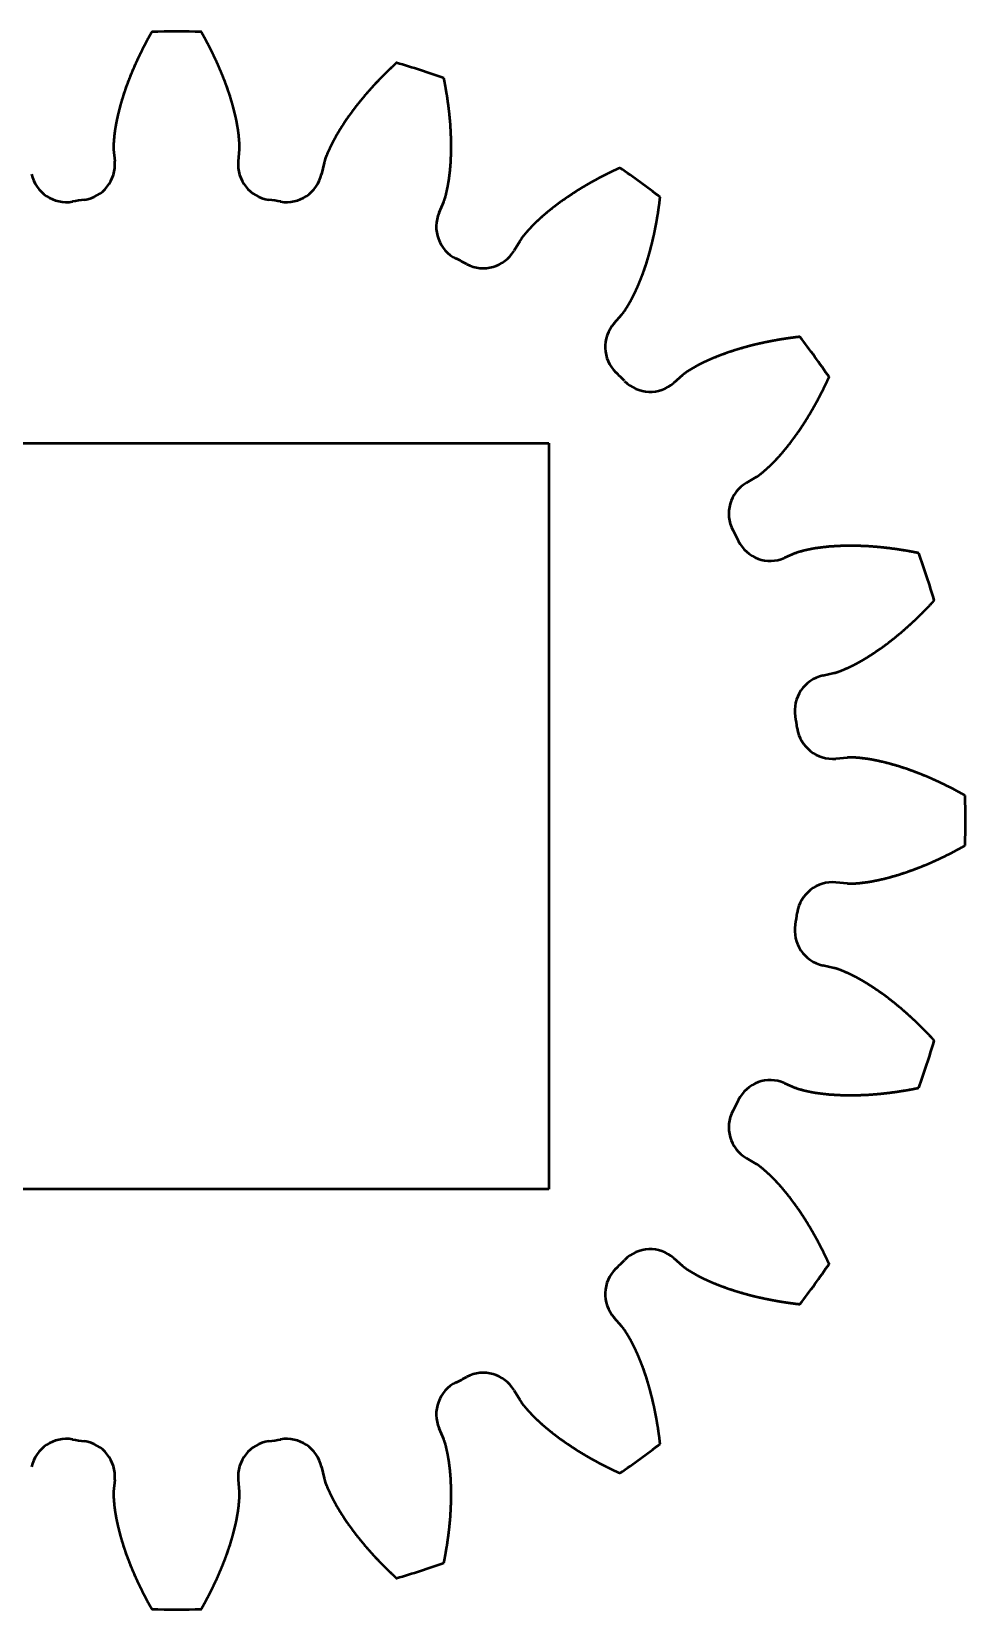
# Model space of a CAD drawing. Header units: millimetres. Extents: x 30 to 137, y 235 to 277.
# Drawn here: x 76.19 to 82.7, y 249.04 to 260.04 of the extents above; entities that cross this region are included whole.
import ezdxf

# ---------------------------------------------------------------- set-up
doc = ezdxf.new("R2010")
doc.units = ezdxf.units.MM
doc.header["$LTSCALE"] = 0.75
doc.layers.add('Visible', color=7, linetype='Continuous', lineweight=50)

msp = doc.modelspace()

# ---------------------------------------------------------------- linework, layer by layer
at = {"layer": 'Visible'}
for p, q in [((76.759, 259.214), (76.767, 259.133)), ((77.629, 259.133), (77.636, 259.214)), ((78.226, 259.12), (78.208, 259.042)), ((79.028, 258.775), (79.06, 258.85)), ((79.593, 258.578), (79.551, 258.509)), ((80.248, 258.002), (80.302, 258.063)), ((80.724, 257.64), (80.664, 257.587)), ((74.742, 257.166), (79.792, 257.166)), ((79.792, 257.166), (79.792, 251.966)), ((81.17, 256.89), (81.24, 256.931)), ((81.511, 256.399), (81.437, 256.367)), ((81.703, 255.547), (81.782, 255.565)), ((81.876, 254.974), (81.795, 254.967)), ((81.795, 254.105), (81.876, 254.098)), ((81.782, 253.507), (81.703, 253.525)), ((81.437, 252.705), (81.511, 252.673)), ((81.24, 252.141), (81.17, 252.182)), ((79.792, 251.966), (74.742, 251.966)), ((80.664, 251.485), (80.724, 251.432)), ((80.302, 251.009), (80.248, 251.07)), ((79.551, 250.563), (79.593, 250.494)), ((79.06, 250.222), (79.028, 250.297)), ((78.208, 250.031), (78.226, 249.952)), ((76.767, 249.939), (76.759, 249.858)), ((77.636, 249.858), (77.629, 249.939))]:
    msp.add_line(p, q, dxfattribs=at)
for centre, radius, start, end in [((77.198, 254.536), 5.5, 88.1903, 91.8097), ((77.198, 254.536), 5.5, 70.1903, 73.8097), ((76.518, 259.11), 0.25, 278.4542, 5.273), ((77.877, 259.11), 0.25, 174.727, 261.5458), ((77.198, 254.536), 5.5, 52.1903, 55.8097), ((76.431, 259.097), 0.25, 192.727, 279.5458), ((77.964, 259.097), 0.25, 260.4542, 347.273), ((77.198, 254.536), 4.375, 98.4542, 99.5458), ((77.198, 254.536), 4.375, 80.4542, 81.5458), ((79.258, 258.676), 0.25, 156.727, 243.5458), ((79.336, 258.636), 0.25, 242.4542, 329.273), ((77.198, 254.536), 4.375, 62.4542, 63.5458), ((80.436, 257.837), 0.25, 138.727, 225.5458), ((77.198, 254.536), 5.5, 34.1903, 37.8097), ((77.198, 254.536), 4.375, 44.4542, 45.5458), ((80.499, 257.775), 0.25, 224.4542, 311.273), ((81.298, 256.675), 0.25, 120.727, 207.5458), ((77.198, 254.536), 4.375, 26.4542, 27.5458), ((81.338, 256.596), 0.25, 206.4542, 293.273), ((77.198, 254.536), 5.5, 16.1903, 19.8097), ((81.758, 255.303), 0.25, 102.727, 189.5458), ((77.198, 254.536), 4.375, 8.4542, 9.5458), ((81.772, 255.216), 0.25, 188.4542, 275.273), ((77.198, 254.536), 5.5, 358.1903, 1.8097), ((81.772, 253.856), 0.25, 84.727, 171.5458), ((77.198, 254.536), 4.375, 350.4542, 351.5458), ((81.758, 253.769), 0.25, 170.4542, 257.273), ((77.198, 254.536), 5.5, 340.1903, 343.8097), ((81.338, 252.476), 0.25, 66.727, 153.5458), ((77.198, 254.536), 4.375, 332.4542, 333.5458), ((81.298, 252.397), 0.25, 152.4542, 239.273), ((77.198, 254.536), 4.375, 314.4542, 315.5458), ((80.499, 251.297), 0.25, 48.727, 135.5458), ((80.436, 251.235), 0.25, 134.4542, 221.273), ((77.198, 254.536), 5.5, 322.1903, 325.8097), ((79.258, 250.396), 0.25, 116.4542, 203.273), ((77.198, 254.536), 4.375, 296.4542, 297.5458), ((79.336, 250.436), 0.25, 30.727, 117.5458), ((76.431, 249.975), 0.25, 80.4542, 167.273), ((77.198, 254.536), 4.375, 260.4542, 261.5458), ((76.518, 249.962), 0.25, 354.727, 81.5458), ((77.877, 249.962), 0.25, 98.4542, 185.273), ((77.198, 254.536), 4.375, 278.4542, 279.5458), ((77.964, 249.975), 0.25, 12.727, 99.5458), ((77.198, 254.536), 5.5, 304.1903, 307.8097), ((77.198, 254.536), 5.5, 286.1903, 289.8097), ((77.198, 254.536), 5.5, 268.1903, 271.8097)]:
    msp.add_arc(centre, radius, start, end, dxfattribs=at)
for points in [[(77.024, 260.033), (77.023, 260.031), (77.02, 260.026), (77.016, 260.02), (77.011, 260.01), (77.005, 259.999), (76.998, 259.987), (76.992, 259.976), (76.986, 259.964), (76.98, 259.953), (76.974, 259.941), (76.968, 259.93), (76.962, 259.918), (76.956, 259.906), (76.951, 259.895), (76.945, 259.883), (76.939, 259.872), (76.934, 259.86), (76.928, 259.848), (76.923, 259.837), (76.918, 259.825), (76.912, 259.813), (76.907, 259.802), (76.902, 259.79), (76.897, 259.778), (76.892, 259.767), (76.887, 259.755), (76.882, 259.743), (76.877, 259.732), (76.873, 259.72), (76.868, 259.708), (76.864, 259.697), (76.859, 259.685), (76.855, 259.673), (76.85, 259.661), (76.846, 259.65), (76.842, 259.638), (76.838, 259.626), (76.834, 259.614), (76.83, 259.603), (76.826, 259.591), (76.823, 259.579), (76.819, 259.567), (76.815, 259.555), (76.812, 259.544), (76.808, 259.532), (76.805, 259.52), (76.802, 259.508), (76.799, 259.496), (76.796, 259.485), (76.793, 259.473), (76.79, 259.461), (76.787, 259.449), (76.785, 259.437), (76.782, 259.426), (76.78, 259.414), (76.777, 259.402), (76.775, 259.39), (76.773, 259.378), (76.771, 259.367), (76.769, 259.355), (76.767, 259.343), (76.766, 259.331), (76.764, 259.32), (76.763, 259.308), (76.762, 259.296), (76.761, 259.284), (76.76, 259.272), (76.759, 259.261), (76.758, 259.249), (76.758, 259.237), (76.758, 259.228), (76.759, 259.221), (76.759, 259.216), (76.759, 259.214)], [(77.636, 259.214), (77.636, 259.216), (77.637, 259.221), (77.637, 259.228), (77.637, 259.237), (77.637, 259.249), (77.636, 259.261), (77.635, 259.272), (77.634, 259.284), (77.633, 259.296), (77.632, 259.308), (77.631, 259.32), (77.629, 259.331), (77.628, 259.343), (77.626, 259.355), (77.624, 259.367), (77.622, 259.378), (77.62, 259.39), (77.618, 259.402), (77.616, 259.414), (77.613, 259.426), (77.611, 259.437), (77.608, 259.449), (77.605, 259.461), (77.602, 259.473), (77.599, 259.485), (77.596, 259.496), (77.593, 259.508), (77.59, 259.52), (77.587, 259.532), (77.583, 259.544), (77.58, 259.555), (77.576, 259.567), (77.573, 259.579), (77.569, 259.591), (77.565, 259.603), (77.561, 259.614), (77.557, 259.626), (77.553, 259.638), (77.549, 259.65), (77.545, 259.661), (77.54, 259.673), (77.536, 259.685), (77.532, 259.697), (77.527, 259.708), (77.522, 259.72), (77.518, 259.732), (77.513, 259.743), (77.508, 259.755), (77.503, 259.767), (77.498, 259.778), (77.493, 259.79), (77.488, 259.802), (77.483, 259.813), (77.478, 259.825), (77.472, 259.837), (77.467, 259.848), (77.461, 259.86), (77.456, 259.872), (77.45, 259.883), (77.445, 259.895), (77.439, 259.906), (77.433, 259.918), (77.427, 259.93), (77.421, 259.941), (77.415, 259.953), (77.409, 259.964), (77.403, 259.976), (77.397, 259.987), (77.39, 259.999), (77.384, 260.01), (77.379, 260.02), (77.375, 260.026), (77.373, 260.031), (77.371, 260.033)], [(78.731, 259.818), (78.729, 259.816), (78.725, 259.813), (78.719, 259.807), (78.712, 259.8), (78.702, 259.791), (78.693, 259.782), (78.683, 259.773), (78.674, 259.764), (78.664, 259.755), (78.655, 259.746), (78.646, 259.737), (78.637, 259.727), (78.628, 259.718), (78.619, 259.709), (78.61, 259.7), (78.601, 259.69), (78.592, 259.681), (78.583, 259.672), (78.574, 259.662), (78.566, 259.653), (78.557, 259.643), (78.549, 259.634), (78.54, 259.624), (78.532, 259.615), (78.523, 259.605), (78.515, 259.596), (78.507, 259.586), (78.499, 259.576), (78.491, 259.567), (78.483, 259.557), (78.475, 259.547), (78.467, 259.537), (78.459, 259.528), (78.451, 259.518), (78.444, 259.508), (78.436, 259.498), (78.429, 259.488), (78.421, 259.478), (78.414, 259.468), (78.406, 259.458), (78.399, 259.448), (78.392, 259.438), (78.385, 259.428), (78.378, 259.418), (78.371, 259.408), (78.364, 259.397), (78.358, 259.387), (78.351, 259.377), (78.345, 259.367), (78.338, 259.356), (78.332, 259.346), (78.326, 259.336), (78.319, 259.325), (78.313, 259.315), (78.307, 259.304), (78.302, 259.294), (78.296, 259.283), (78.29, 259.273), (78.284, 259.262), (78.279, 259.251), (78.274, 259.241), (78.269, 259.23), (78.264, 259.219), (78.259, 259.209), (78.254, 259.198), (78.249, 259.187), (78.245, 259.176), (78.24, 259.165), (78.236, 259.154), (78.232, 259.143), (78.23, 259.134), (78.228, 259.127), (78.227, 259.123), (78.226, 259.12)], [(79.06, 258.85), (79.061, 258.852), (79.063, 258.856), (79.065, 258.863), (79.068, 258.871), (79.072, 258.883), (79.075, 258.894), (79.078, 258.905), (79.08, 258.917), (79.083, 258.928), (79.085, 258.94), (79.088, 258.952), (79.09, 258.963), (79.092, 258.975), (79.094, 258.987), (79.096, 258.998), (79.098, 259.01), (79.099, 259.022), (79.101, 259.034), (79.102, 259.046), (79.104, 259.058), (79.105, 259.07), (79.106, 259.082), (79.107, 259.094), (79.108, 259.106), (79.109, 259.118), (79.11, 259.13), (79.11, 259.143), (79.111, 259.155), (79.111, 259.167), (79.112, 259.179), (79.112, 259.192), (79.112, 259.204), (79.113, 259.216), (79.113, 259.229), (79.113, 259.241), (79.113, 259.253), (79.112, 259.266), (79.112, 259.278), (79.112, 259.291), (79.111, 259.303), (79.111, 259.316), (79.11, 259.328), (79.11, 259.341), (79.109, 259.353), (79.108, 259.366), (79.108, 259.378), (79.107, 259.391), (79.106, 259.404), (79.105, 259.416), (79.103, 259.429), (79.102, 259.442), (79.101, 259.454), (79.1, 259.467), (79.098, 259.48), (79.097, 259.492), (79.095, 259.505), (79.094, 259.518), (79.092, 259.531), (79.09, 259.543), (79.088, 259.556), (79.087, 259.569), (79.085, 259.582), (79.083, 259.595), (79.08, 259.608), (79.078, 259.62), (79.076, 259.633), (79.074, 259.646), (79.072, 259.659), (79.069, 259.672), (79.067, 259.685), (79.065, 259.695), (79.063, 259.703), (79.062, 259.708), (79.062, 259.711)], [(80.288, 259.085), (80.286, 259.084), (80.281, 259.082), (80.274, 259.079), (80.264, 259.074), (80.252, 259.069), (80.241, 259.063), (80.229, 259.058), (80.217, 259.052), (80.205, 259.046), (80.194, 259.04), (80.182, 259.034), (80.171, 259.029), (80.159, 259.023), (80.148, 259.017), (80.136, 259.011), (80.125, 259.004), (80.114, 258.998), (80.102, 258.992), (80.091, 258.986), (80.08, 258.98), (80.069, 258.973), (80.058, 258.967), (80.047, 258.96), (80.036, 258.954), (80.025, 258.947), (80.014, 258.941), (80.003, 258.934), (79.993, 258.928), (79.982, 258.921), (79.971, 258.914), (79.961, 258.907), (79.95, 258.9), (79.94, 258.893), (79.929, 258.886), (79.919, 258.879), (79.909, 258.872), (79.899, 258.865), (79.888, 258.858), (79.878, 258.851), (79.868, 258.844), (79.858, 258.836), (79.848, 258.829), (79.839, 258.821), (79.829, 258.814), (79.819, 258.806), (79.81, 258.799), (79.8, 258.791), (79.791, 258.784), (79.781, 258.776), (79.772, 258.768), (79.763, 258.76), (79.753, 258.752), (79.744, 258.744), (79.735, 258.736), (79.727, 258.728), (79.718, 258.72), (79.709, 258.712), (79.7, 258.703), (79.692, 258.695), (79.683, 258.686), (79.675, 258.678), (79.667, 258.669), (79.659, 258.661), (79.651, 258.652), (79.643, 258.643), (79.635, 258.634), (79.627, 258.625), (79.62, 258.616), (79.612, 258.607), (79.605, 258.598), (79.6, 258.59), (79.596, 258.584), (79.594, 258.58), (79.593, 258.578)], [(80.302, 258.063), (80.303, 258.065), (80.306, 258.068), (80.311, 258.074), (80.316, 258.081), (80.323, 258.091), (80.33, 258.101), (80.336, 258.111), (80.342, 258.121), (80.348, 258.131), (80.354, 258.141), (80.36, 258.151), (80.366, 258.162), (80.371, 258.172), (80.377, 258.183), (80.382, 258.193), (80.387, 258.204), (80.393, 258.215), (80.398, 258.226), (80.403, 258.237), (80.408, 258.248), (80.413, 258.259), (80.418, 258.27), (80.422, 258.281), (80.427, 258.292), (80.431, 258.303), (80.436, 258.315), (80.44, 258.326), (80.445, 258.337), (80.449, 258.349), (80.453, 258.361), (80.457, 258.372), (80.461, 258.384), (80.465, 258.395), (80.469, 258.407), (80.473, 258.419), (80.477, 258.431), (80.48, 258.443), (80.484, 258.454), (80.487, 258.466), (80.491, 258.478), (80.494, 258.49), (80.498, 258.503), (80.501, 258.515), (80.504, 258.527), (80.507, 258.539), (80.51, 258.551), (80.514, 258.564), (80.516, 258.576), (80.519, 258.588), (80.522, 258.601), (80.525, 258.613), (80.528, 258.625), (80.53, 258.638), (80.533, 258.65), (80.535, 258.663), (80.538, 258.676), (80.54, 258.688), (80.543, 258.701), (80.545, 258.714), (80.547, 258.726), (80.549, 258.739), (80.551, 258.752), (80.554, 258.765), (80.556, 258.777), (80.557, 258.79), (80.559, 258.803), (80.561, 258.816), (80.563, 258.829), (80.565, 258.842), (80.566, 258.855), (80.567, 258.866), (80.568, 258.873), (80.569, 258.879), (80.569, 258.881)], [(81.543, 257.908), (81.54, 257.907), (81.535, 257.907), (81.527, 257.906), (81.517, 257.905), (81.504, 257.903), (81.491, 257.901), (81.478, 257.9), (81.465, 257.898), (81.452, 257.896), (81.439, 257.894), (81.426, 257.892), (81.413, 257.89), (81.401, 257.888), (81.388, 257.886), (81.375, 257.883), (81.362, 257.881), (81.35, 257.879), (81.337, 257.876), (81.325, 257.874), (81.312, 257.871), (81.299, 257.869), (81.287, 257.866), (81.275, 257.863), (81.262, 257.861), (81.25, 257.858), (81.237, 257.855), (81.225, 257.852), (81.213, 257.849), (81.201, 257.846), (81.188, 257.843), (81.176, 257.839), (81.164, 257.836), (81.152, 257.833), (81.14, 257.829), (81.128, 257.826), (81.116, 257.822), (81.104, 257.819), (81.092, 257.815), (81.08, 257.811), (81.069, 257.807), (81.057, 257.804), (81.045, 257.8), (81.034, 257.796), (81.022, 257.791), (81.011, 257.787), (80.999, 257.783), (80.988, 257.779), (80.976, 257.774), (80.965, 257.77), (80.954, 257.765), (80.942, 257.761), (80.931, 257.756), (80.92, 257.751), (80.909, 257.746), (80.898, 257.741), (80.887, 257.736), (80.876, 257.731), (80.866, 257.726), (80.855, 257.721), (80.844, 257.715), (80.834, 257.71), (80.823, 257.704), (80.813, 257.698), (80.803, 257.692), (80.792, 257.686), (80.782, 257.68), (80.772, 257.674), (80.762, 257.668), (80.752, 257.662), (80.743, 257.655), (80.735, 257.649), (80.73, 257.645), (80.726, 257.642), (80.724, 257.64)], [(81.24, 256.931), (81.242, 256.932), (81.246, 256.935), (81.252, 256.938), (81.259, 256.944), (81.269, 256.951), (81.278, 256.958), (81.287, 256.966), (81.296, 256.974), (81.305, 256.981), (81.313, 256.989), (81.322, 256.997), (81.331, 257.005), (81.34, 257.013), (81.348, 257.022), (81.356, 257.03), (81.365, 257.039), (81.373, 257.047), (81.381, 257.056), (81.39, 257.065), (81.398, 257.074), (81.406, 257.083), (81.414, 257.092), (81.422, 257.101), (81.429, 257.11), (81.437, 257.12), (81.445, 257.129), (81.453, 257.138), (81.46, 257.148), (81.468, 257.158), (81.476, 257.167), (81.483, 257.177), (81.49, 257.187), (81.498, 257.197), (81.505, 257.207), (81.512, 257.217), (81.52, 257.227), (81.527, 257.237), (81.534, 257.247), (81.541, 257.257), (81.548, 257.268), (81.555, 257.278), (81.562, 257.289), (81.569, 257.299), (81.576, 257.31), (81.582, 257.32), (81.589, 257.331), (81.596, 257.342), (81.602, 257.352), (81.609, 257.363), (81.616, 257.374), (81.622, 257.385), (81.628, 257.396), (81.635, 257.407), (81.641, 257.418), (81.647, 257.43), (81.654, 257.441), (81.66, 257.452), (81.666, 257.463), (81.672, 257.475), (81.678, 257.486), (81.684, 257.498), (81.69, 257.509), (81.696, 257.521), (81.702, 257.532), (81.708, 257.544), (81.713, 257.556), (81.719, 257.567), (81.725, 257.579), (81.73, 257.591), (81.736, 257.603), (81.74, 257.612), (81.744, 257.62), (81.746, 257.624), (81.747, 257.627)], [(82.372, 256.4), (82.37, 256.4), (82.364, 256.402), (82.357, 256.403), (82.346, 256.405), (82.333, 256.408), (82.321, 256.41), (82.308, 256.412), (82.295, 256.415), (82.282, 256.417), (82.269, 256.419), (82.256, 256.421), (82.243, 256.423), (82.231, 256.425), (82.218, 256.427), (82.205, 256.429), (82.192, 256.43), (82.18, 256.432), (82.167, 256.434), (82.154, 256.435), (82.141, 256.437), (82.129, 256.438), (82.116, 256.439), (82.103, 256.441), (82.091, 256.442), (82.078, 256.443), (82.065, 256.444), (82.053, 256.445), (82.04, 256.446), (82.027, 256.447), (82.015, 256.448), (82.002, 256.448), (81.99, 256.449), (81.977, 256.449), (81.965, 256.45), (81.952, 256.45), (81.94, 256.451), (81.927, 256.451), (81.915, 256.451), (81.903, 256.451), (81.89, 256.451), (81.878, 256.451), (81.865, 256.451), (81.853, 256.451), (81.841, 256.45), (81.829, 256.45), (81.816, 256.449), (81.804, 256.449), (81.792, 256.448), (81.78, 256.447), (81.768, 256.447), (81.756, 256.446), (81.744, 256.445), (81.731, 256.443), (81.719, 256.442), (81.708, 256.441), (81.696, 256.439), (81.684, 256.438), (81.672, 256.436), (81.66, 256.435), (81.648, 256.433), (81.636, 256.431), (81.625, 256.429), (81.613, 256.426), (81.601, 256.424), (81.59, 256.421), (81.578, 256.419), (81.567, 256.416), (81.556, 256.413), (81.544, 256.41), (81.533, 256.407), (81.524, 256.404), (81.518, 256.401), (81.513, 256.399), (81.511, 256.399)], [(81.782, 255.565), (81.784, 255.565), (81.789, 255.566), (81.796, 255.568), (81.805, 255.571), (81.816, 255.575), (81.827, 255.579), (81.837, 255.583), (81.848, 255.588), (81.859, 255.593), (81.87, 255.597), (81.881, 255.602), (81.892, 255.607), (81.902, 255.612), (81.913, 255.617), (81.924, 255.623), (81.934, 255.629), (81.945, 255.634), (81.955, 255.64), (81.966, 255.646), (81.976, 255.652), (81.987, 255.658), (81.997, 255.664), (82.008, 255.67), (82.018, 255.677), (82.028, 255.683), (82.038, 255.69), (82.049, 255.696), (82.059, 255.703), (82.069, 255.71), (82.079, 255.717), (82.089, 255.724), (82.1, 255.731), (82.11, 255.738), (82.12, 255.745), (82.13, 255.752), (82.14, 255.76), (82.15, 255.767), (82.16, 255.774), (82.169, 255.782), (82.179, 255.79), (82.189, 255.797), (82.199, 255.805), (82.209, 255.813), (82.218, 255.821), (82.228, 255.829), (82.238, 255.837), (82.248, 255.845), (82.257, 255.853), (82.267, 255.862), (82.276, 255.87), (82.286, 255.879), (82.295, 255.887), (82.305, 255.896), (82.314, 255.904), (82.324, 255.913), (82.333, 255.922), (82.343, 255.93), (82.352, 255.939), (82.361, 255.948), (82.37, 255.957), (82.38, 255.966), (82.389, 255.975), (82.398, 255.984), (82.407, 255.994), (82.416, 256.003), (82.426, 256.012), (82.435, 256.022), (82.444, 256.031), (82.453, 256.041), (82.462, 256.05), (82.469, 256.058), (82.474, 256.064), (82.478, 256.068), (82.479, 256.07)], [(82.695, 254.71), (82.693, 254.711), (82.688, 254.714), (82.681, 254.717), (82.672, 254.723), (82.66, 254.729), (82.649, 254.735), (82.637, 254.741), (82.626, 254.748), (82.614, 254.754), (82.603, 254.76), (82.591, 254.766), (82.58, 254.771), (82.568, 254.777), (82.556, 254.783), (82.545, 254.789), (82.533, 254.794), (82.522, 254.8), (82.51, 254.805), (82.498, 254.811), (82.487, 254.816), (82.475, 254.821), (82.463, 254.826), (82.452, 254.832), (82.44, 254.837), (82.428, 254.842), (82.417, 254.847), (82.405, 254.851), (82.393, 254.856), (82.382, 254.861), (82.37, 254.865), (82.358, 254.87), (82.346, 254.874), (82.335, 254.879), (82.323, 254.883), (82.311, 254.887), (82.299, 254.892), (82.288, 254.896), (82.276, 254.9), (82.264, 254.903), (82.252, 254.907), (82.241, 254.911), (82.229, 254.915), (82.217, 254.918), (82.205, 254.922), (82.193, 254.925), (82.182, 254.928), (82.17, 254.932), (82.158, 254.935), (82.146, 254.938), (82.134, 254.941), (82.123, 254.944), (82.111, 254.946), (82.099, 254.949), (82.087, 254.952), (82.075, 254.954), (82.064, 254.956), (82.052, 254.959), (82.04, 254.961), (82.028, 254.963), (82.016, 254.965), (82.005, 254.966), (81.993, 254.968), (81.981, 254.969), (81.969, 254.971), (81.958, 254.972), (81.946, 254.973), (81.934, 254.974), (81.922, 254.975), (81.911, 254.975), (81.899, 254.976), (81.89, 254.975), (81.883, 254.975), (81.878, 254.975), (81.876, 254.974)], [(81.876, 254.098), (81.878, 254.097), (81.883, 254.097), (81.89, 254.097), (81.899, 254.097), (81.911, 254.097), (81.922, 254.097), (81.934, 254.098), (81.946, 254.099), (81.958, 254.1), (81.969, 254.101), (81.981, 254.103), (81.993, 254.104), (82.005, 254.106), (82.016, 254.107), (82.028, 254.109), (82.04, 254.111), (82.052, 254.113), (82.064, 254.116), (82.075, 254.118), (82.087, 254.12), (82.099, 254.123), (82.111, 254.126), (82.123, 254.128), (82.134, 254.131), (82.146, 254.134), (82.158, 254.137), (82.17, 254.14), (82.182, 254.144), (82.193, 254.147), (82.205, 254.15), (82.217, 254.154), (82.229, 254.157), (82.241, 254.161), (82.252, 254.165), (82.264, 254.169), (82.276, 254.172), (82.288, 254.176), (82.299, 254.181), (82.311, 254.185), (82.323, 254.189), (82.335, 254.193), (82.346, 254.198), (82.358, 254.202), (82.37, 254.207), (82.382, 254.211), (82.393, 254.216), (82.405, 254.221), (82.417, 254.225), (82.428, 254.23), (82.44, 254.235), (82.452, 254.24), (82.463, 254.246), (82.475, 254.251), (82.487, 254.256), (82.498, 254.261), (82.51, 254.267), (82.522, 254.272), (82.533, 254.278), (82.545, 254.283), (82.556, 254.289), (82.568, 254.295), (82.58, 254.301), (82.591, 254.306), (82.603, 254.312), (82.614, 254.318), (82.626, 254.325), (82.637, 254.331), (82.649, 254.337), (82.66, 254.343), (82.672, 254.349), (82.681, 254.355), (82.688, 254.358), (82.693, 254.361), (82.695, 254.362)], [(82.479, 253.002), (82.478, 253.004), (82.474, 253.008), (82.469, 253.014), (82.462, 253.022), (82.453, 253.031), (82.444, 253.041), (82.435, 253.05), (82.426, 253.06), (82.416, 253.069), (82.407, 253.078), (82.398, 253.088), (82.389, 253.097), (82.38, 253.106), (82.37, 253.115), (82.361, 253.124), (82.352, 253.133), (82.343, 253.142), (82.333, 253.15), (82.324, 253.159), (82.314, 253.168), (82.305, 253.176), (82.295, 253.185), (82.286, 253.194), (82.276, 253.202), (82.267, 253.21), (82.257, 253.219), (82.248, 253.227), (82.238, 253.235), (82.228, 253.243), (82.218, 253.251), (82.209, 253.259), (82.199, 253.267), (82.189, 253.275), (82.179, 253.282), (82.169, 253.29), (82.16, 253.298), (82.15, 253.305), (82.14, 253.313), (82.13, 253.32), (82.12, 253.327), (82.11, 253.334), (82.1, 253.341), (82.089, 253.349), (82.079, 253.355), (82.069, 253.362), (82.059, 253.369), (82.049, 253.376), (82.038, 253.382), (82.028, 253.389), (82.018, 253.395), (82.008, 253.402), (81.997, 253.408), (81.987, 253.414), (81.976, 253.42), (81.966, 253.426), (81.955, 253.432), (81.945, 253.438), (81.934, 253.444), (81.924, 253.449), (81.913, 253.455), (81.902, 253.46), (81.892, 253.465), (81.881, 253.47), (81.87, 253.475), (81.859, 253.479), (81.848, 253.484), (81.837, 253.489), (81.827, 253.493), (81.816, 253.497), (81.805, 253.501), (81.796, 253.504), (81.789, 253.506), (81.784, 253.507), (81.782, 253.507)], [(81.511, 252.673), (81.513, 252.673), (81.518, 252.671), (81.524, 252.668), (81.533, 252.665), (81.544, 252.662), (81.556, 252.659), (81.567, 252.656), (81.578, 252.653), (81.59, 252.651), (81.601, 252.648), (81.613, 252.646), (81.625, 252.643), (81.636, 252.641), (81.648, 252.639), (81.66, 252.637), (81.672, 252.636), (81.684, 252.634), (81.696, 252.633), (81.708, 252.631), (81.719, 252.63), (81.731, 252.629), (81.744, 252.627), (81.756, 252.626), (81.768, 252.625), (81.78, 252.625), (81.792, 252.624), (81.804, 252.623), (81.816, 252.623), (81.829, 252.622), (81.841, 252.622), (81.853, 252.621), (81.865, 252.621), (81.878, 252.621), (81.89, 252.621), (81.903, 252.621), (81.915, 252.621), (81.927, 252.621), (81.94, 252.621), (81.952, 252.622), (81.965, 252.622), (81.977, 252.623), (81.99, 252.623), (82.002, 252.624), (82.015, 252.624), (82.027, 252.625), (82.04, 252.626), (82.053, 252.627), (82.065, 252.628), (82.078, 252.629), (82.091, 252.63), (82.103, 252.631), (82.116, 252.633), (82.129, 252.634), (82.141, 252.635), (82.154, 252.637), (82.167, 252.638), (82.18, 252.64), (82.192, 252.642), (82.205, 252.643), (82.218, 252.645), (82.231, 252.647), (82.243, 252.649), (82.256, 252.651), (82.269, 252.653), (82.282, 252.655), (82.295, 252.657), (82.308, 252.66), (82.321, 252.662), (82.333, 252.664), (82.346, 252.667), (82.357, 252.669), (82.364, 252.671), (82.37, 252.672), (82.372, 252.672)], [(81.747, 251.445), (81.746, 251.448), (81.744, 251.453), (81.74, 251.46), (81.736, 251.469), (81.73, 251.481), (81.725, 251.493), (81.719, 251.505), (81.713, 251.516), (81.708, 251.528), (81.702, 251.54), (81.696, 251.551), (81.69, 251.563), (81.684, 251.574), (81.678, 251.586), (81.672, 251.597), (81.666, 251.609), (81.66, 251.62), (81.654, 251.631), (81.647, 251.643), (81.641, 251.654), (81.635, 251.665), (81.628, 251.676), (81.622, 251.687), (81.616, 251.698), (81.609, 251.709), (81.602, 251.72), (81.596, 251.73), (81.589, 251.741), (81.582, 251.752), (81.576, 251.762), (81.569, 251.773), (81.562, 251.783), (81.555, 251.794), (81.548, 251.804), (81.541, 251.815), (81.534, 251.825), (81.527, 251.835), (81.52, 251.845), (81.512, 251.855), (81.505, 251.865), (81.498, 251.875), (81.49, 251.885), (81.483, 251.895), (81.476, 251.905), (81.468, 251.914), (81.46, 251.924), (81.453, 251.934), (81.445, 251.943), (81.437, 251.952), (81.429, 251.962), (81.422, 251.971), (81.414, 251.98), (81.406, 251.989), (81.398, 251.998), (81.39, 252.007), (81.381, 252.016), (81.373, 252.025), (81.365, 252.033), (81.356, 252.042), (81.348, 252.05), (81.34, 252.059), (81.331, 252.067), (81.322, 252.075), (81.313, 252.083), (81.305, 252.091), (81.296, 252.098), (81.287, 252.106), (81.278, 252.114), (81.269, 252.121), (81.259, 252.128), (81.252, 252.134), (81.246, 252.137), (81.242, 252.14), (81.24, 252.141)], [(80.724, 251.432), (80.726, 251.43), (80.73, 251.427), (80.735, 251.423), (80.743, 251.417), (80.752, 251.41), (80.762, 251.404), (80.772, 251.398), (80.782, 251.392), (80.792, 251.386), (80.803, 251.38), (80.813, 251.374), (80.823, 251.368), (80.834, 251.362), (80.844, 251.357), (80.855, 251.351), (80.866, 251.346), (80.876, 251.341), (80.887, 251.336), (80.898, 251.331), (80.909, 251.326), (80.92, 251.321), (80.931, 251.316), (80.942, 251.311), (80.954, 251.307), (80.965, 251.302), (80.976, 251.298), (80.988, 251.293), (80.999, 251.289), (81.011, 251.285), (81.022, 251.281), (81.034, 251.276), (81.045, 251.272), (81.057, 251.268), (81.069, 251.265), (81.08, 251.261), (81.092, 251.257), (81.104, 251.253), (81.116, 251.25), (81.128, 251.246), (81.14, 251.243), (81.152, 251.239), (81.164, 251.236), (81.176, 251.233), (81.188, 251.229), (81.201, 251.226), (81.213, 251.223), (81.225, 251.22), (81.237, 251.217), (81.25, 251.214), (81.262, 251.211), (81.275, 251.209), (81.287, 251.206), (81.299, 251.203), (81.312, 251.201), (81.325, 251.198), (81.337, 251.196), (81.35, 251.193), (81.362, 251.191), (81.375, 251.189), (81.388, 251.186), (81.401, 251.184), (81.413, 251.182), (81.426, 251.18), (81.439, 251.178), (81.452, 251.176), (81.465, 251.174), (81.478, 251.172), (81.491, 251.171), (81.504, 251.169), (81.517, 251.167), (81.527, 251.166), (81.535, 251.165), (81.54, 251.165), (81.543, 251.164)], [(80.569, 250.191), (80.569, 250.193), (80.568, 250.199), (80.567, 250.206), (80.566, 250.217), (80.565, 250.23), (80.563, 250.243), (80.561, 250.256), (80.559, 250.269), (80.557, 250.282), (80.556, 250.295), (80.554, 250.307), (80.551, 250.32), (80.549, 250.333), (80.547, 250.346), (80.545, 250.358), (80.543, 250.371), (80.54, 250.384), (80.538, 250.396), (80.535, 250.409), (80.533, 250.422), (80.53, 250.434), (80.528, 250.447), (80.525, 250.459), (80.522, 250.471), (80.519, 250.484), (80.516, 250.496), (80.514, 250.509), (80.51, 250.521), (80.507, 250.533), (80.504, 250.545), (80.501, 250.557), (80.498, 250.569), (80.494, 250.582), (80.491, 250.594), (80.487, 250.606), (80.484, 250.618), (80.48, 250.629), (80.477, 250.641), (80.473, 250.653), (80.469, 250.665), (80.465, 250.677), (80.461, 250.688), (80.457, 250.7), (80.453, 250.712), (80.449, 250.723), (80.445, 250.735), (80.44, 250.746), (80.436, 250.757), (80.431, 250.769), (80.427, 250.78), (80.422, 250.791), (80.418, 250.802), (80.413, 250.813), (80.408, 250.824), (80.403, 250.835), (80.398, 250.846), (80.393, 250.857), (80.387, 250.868), (80.382, 250.879), (80.377, 250.889), (80.371, 250.9), (80.366, 250.91), (80.36, 250.921), (80.354, 250.931), (80.348, 250.941), (80.342, 250.951), (80.336, 250.961), (80.33, 250.971), (80.323, 250.981), (80.316, 250.991), (80.311, 250.998), (80.306, 251.004), (80.303, 251.007), (80.302, 251.009)], [(79.593, 250.494), (79.594, 250.492), (79.596, 250.488), (79.6, 250.482), (79.605, 250.474), (79.612, 250.465), (79.62, 250.456), (79.627, 250.447), (79.635, 250.438), (79.643, 250.429), (79.651, 250.42), (79.659, 250.411), (79.667, 250.403), (79.675, 250.394), (79.683, 250.386), (79.692, 250.377), (79.7, 250.369), (79.709, 250.36), (79.718, 250.352), (79.727, 250.344), (79.735, 250.336), (79.744, 250.328), (79.753, 250.32), (79.763, 250.312), (79.772, 250.304), (79.781, 250.296), (79.791, 250.289), (79.8, 250.281), (79.81, 250.273), (79.819, 250.266), (79.829, 250.258), (79.839, 250.251), (79.848, 250.243), (79.858, 250.236), (79.868, 250.228), (79.878, 250.221), (79.888, 250.214), (79.899, 250.207), (79.909, 250.2), (79.919, 250.193), (79.929, 250.186), (79.94, 250.179), (79.95, 250.172), (79.961, 250.165), (79.971, 250.158), (79.982, 250.151), (79.993, 250.144), (80.003, 250.138), (80.014, 250.131), (80.025, 250.125), (80.036, 250.118), (80.047, 250.112), (80.058, 250.105), (80.069, 250.099), (80.08, 250.092), (80.091, 250.086), (80.102, 250.08), (80.114, 250.074), (80.125, 250.068), (80.136, 250.061), (80.148, 250.055), (80.159, 250.049), (80.171, 250.043), (80.182, 250.038), (80.194, 250.032), (80.205, 250.026), (80.217, 250.02), (80.229, 250.014), (80.241, 250.009), (80.252, 250.003), (80.264, 249.998), (80.274, 249.993), (80.281, 249.99), (80.286, 249.988), (80.288, 249.987)], [(79.062, 249.361), (79.062, 249.364), (79.063, 249.369), (79.065, 249.377), (79.067, 249.387), (79.069, 249.4), (79.072, 249.413), (79.074, 249.426), (79.076, 249.439), (79.078, 249.452), (79.08, 249.464), (79.083, 249.477), (79.085, 249.49), (79.087, 249.503), (79.088, 249.516), (79.09, 249.529), (79.092, 249.541), (79.094, 249.554), (79.095, 249.567), (79.097, 249.58), (79.098, 249.592), (79.1, 249.605), (79.101, 249.618), (79.102, 249.63), (79.103, 249.643), (79.105, 249.656), (79.106, 249.668), (79.107, 249.681), (79.108, 249.694), (79.108, 249.706), (79.109, 249.719), (79.11, 249.731), (79.11, 249.744), (79.111, 249.756), (79.111, 249.769), (79.112, 249.781), (79.112, 249.794), (79.112, 249.806), (79.113, 249.819), (79.113, 249.831), (79.113, 249.843), (79.113, 249.856), (79.112, 249.868), (79.112, 249.88), (79.112, 249.893), (79.111, 249.905), (79.111, 249.917), (79.11, 249.929), (79.11, 249.942), (79.109, 249.954), (79.108, 249.966), (79.107, 249.978), (79.106, 249.99), (79.105, 250.002), (79.104, 250.014), (79.102, 250.026), (79.101, 250.038), (79.099, 250.05), (79.098, 250.062), (79.096, 250.074), (79.094, 250.085), (79.092, 250.097), (79.09, 250.109), (79.088, 250.121), (79.085, 250.132), (79.083, 250.144), (79.08, 250.155), (79.078, 250.167), (79.075, 250.178), (79.072, 250.189), (79.068, 250.201), (79.065, 250.209), (79.063, 250.216), (79.061, 250.22), (79.06, 250.222)], [(78.226, 249.952), (78.227, 249.949), (78.228, 249.945), (78.23, 249.938), (78.232, 249.929), (78.236, 249.918), (78.24, 249.907), (78.245, 249.896), (78.249, 249.885), (78.254, 249.874), (78.259, 249.864), (78.264, 249.853), (78.269, 249.842), (78.274, 249.831), (78.279, 249.821), (78.284, 249.81), (78.29, 249.799), (78.296, 249.789), (78.302, 249.778), (78.307, 249.768), (78.313, 249.757), (78.319, 249.747), (78.326, 249.736), (78.332, 249.726), (78.338, 249.716), (78.345, 249.705), (78.351, 249.695), (78.358, 249.685), (78.364, 249.675), (78.371, 249.664), (78.378, 249.654), (78.385, 249.644), (78.392, 249.634), (78.399, 249.624), (78.406, 249.614), (78.414, 249.604), (78.421, 249.594), (78.429, 249.584), (78.436, 249.574), (78.444, 249.564), (78.451, 249.554), (78.459, 249.544), (78.467, 249.535), (78.475, 249.525), (78.483, 249.515), (78.491, 249.505), (78.499, 249.496), (78.507, 249.486), (78.515, 249.476), (78.523, 249.467), (78.532, 249.457), (78.54, 249.448), (78.549, 249.438), (78.557, 249.429), (78.566, 249.419), (78.574, 249.41), (78.583, 249.4), (78.592, 249.391), (78.601, 249.382), (78.61, 249.372), (78.619, 249.363), (78.628, 249.354), (78.637, 249.345), (78.646, 249.335), (78.655, 249.326), (78.664, 249.317), (78.674, 249.308), (78.683, 249.299), (78.693, 249.29), (78.702, 249.281), (78.712, 249.272), (78.719, 249.265), (78.725, 249.259), (78.729, 249.256), (78.731, 249.254)], [(76.759, 249.858), (76.759, 249.856), (76.759, 249.851), (76.758, 249.844), (76.758, 249.835), (76.758, 249.823), (76.759, 249.811), (76.76, 249.8), (76.761, 249.788), (76.762, 249.776), (76.763, 249.764), (76.764, 249.752), (76.766, 249.741), (76.767, 249.729), (76.769, 249.717), (76.771, 249.705), (76.773, 249.694), (76.775, 249.682), (76.777, 249.67), (76.78, 249.658), (76.782, 249.646), (76.785, 249.635), (76.787, 249.623), (76.79, 249.611), (76.793, 249.599), (76.796, 249.587), (76.799, 249.576), (76.802, 249.564), (76.805, 249.552), (76.808, 249.54), (76.812, 249.528), (76.815, 249.517), (76.819, 249.505), (76.823, 249.493), (76.826, 249.481), (76.83, 249.47), (76.834, 249.458), (76.838, 249.446), (76.842, 249.434), (76.846, 249.422), (76.85, 249.411), (76.855, 249.399), (76.859, 249.387), (76.864, 249.376), (76.868, 249.364), (76.873, 249.352), (76.877, 249.34), (76.882, 249.329), (76.887, 249.317), (76.892, 249.305), (76.897, 249.294), (76.902, 249.282), (76.907, 249.27), (76.912, 249.259), (76.918, 249.247), (76.923, 249.235), (76.928, 249.224), (76.934, 249.212), (76.939, 249.2), (76.945, 249.189), (76.951, 249.177), (76.956, 249.166), (76.962, 249.154), (76.968, 249.142), (76.974, 249.131), (76.98, 249.119), (76.986, 249.108), (76.992, 249.096), (76.998, 249.085), (77.005, 249.073), (77.011, 249.062), (77.016, 249.053), (77.02, 249.046), (77.023, 249.041), (77.024, 249.039)], [(77.371, 249.039), (77.373, 249.041), (77.375, 249.046), (77.379, 249.053), (77.384, 249.062), (77.39, 249.073), (77.397, 249.085), (77.403, 249.096), (77.409, 249.108), (77.415, 249.119), (77.421, 249.131), (77.427, 249.142), (77.433, 249.154), (77.439, 249.166), (77.445, 249.177), (77.45, 249.189), (77.456, 249.2), (77.461, 249.212), (77.467, 249.224), (77.472, 249.235), (77.478, 249.247), (77.483, 249.259), (77.488, 249.27), (77.493, 249.282), (77.498, 249.294), (77.503, 249.305), (77.508, 249.317), (77.513, 249.329), (77.518, 249.34), (77.522, 249.352), (77.527, 249.364), (77.532, 249.376), (77.536, 249.387), (77.54, 249.399), (77.545, 249.411), (77.549, 249.422), (77.553, 249.434), (77.557, 249.446), (77.561, 249.458), (77.565, 249.47), (77.569, 249.481), (77.573, 249.493), (77.576, 249.505), (77.58, 249.517), (77.583, 249.528), (77.587, 249.54), (77.59, 249.552), (77.593, 249.564), (77.596, 249.576), (77.599, 249.587), (77.602, 249.599), (77.605, 249.611), (77.608, 249.623), (77.611, 249.635), (77.613, 249.646), (77.616, 249.658), (77.618, 249.67), (77.62, 249.682), (77.622, 249.694), (77.624, 249.705), (77.626, 249.717), (77.628, 249.729), (77.629, 249.741), (77.631, 249.752), (77.632, 249.764), (77.633, 249.776), (77.634, 249.788), (77.635, 249.8), (77.636, 249.811), (77.637, 249.823), (77.637, 249.835), (77.637, 249.844), (77.637, 249.851), (77.636, 249.856), (77.636, 249.858)]]:
    msp.add_open_spline(points, degree=5, dxfattribs=at)

doc.saveas('drawing.dxf')
